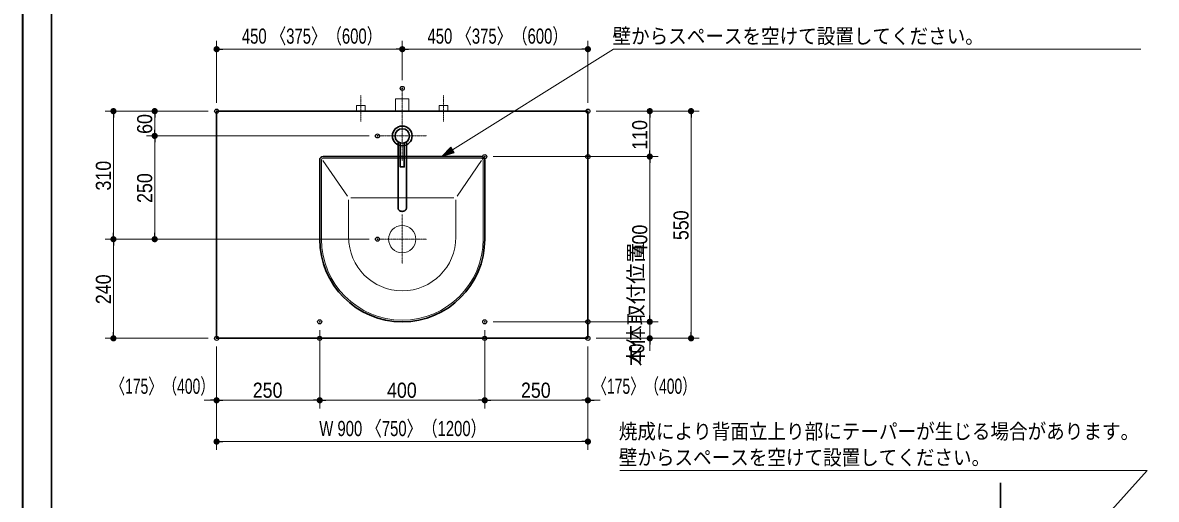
# Model space of a CAD drawing. Units: millimetres, scale not verified. Extents: x -6062 to 6062, y -3045 to 3045.
# Drawn here: x -5788 to -3040, y -810 to 344 of the extents above; entities that cross this region are included whole.
import ezdxf
from ezdxf.enums import TextEntityAlignment as Align

# ---------------------------------------------------------------- set-up
doc = ezdxf.new("R2010")
doc.units = ezdxf.units.MM
doc.header["$LTSCALE"] = 20
doc.header["$PDMODE"] = 32
doc.header["$PDSIZE"] = 10
doc.linetypes.add('USER2', pattern=[2.91, 1.76, -0.4, 0.35, -0.4])
for name, color, linetype, lineweight in [('0-0_5ボウル・キャビネット', 7, 'Continuous', 15), ('0-1_4給排水', 7, 'Continuous', 30), ('0-2_2寸法-1', 7, 'Continuous', 15), ('0-3_0', 7, 'Continuous', 25), ('0-5_1図面枠', 7, 'Continuous', 20), ('0-6_2寸法-2', 7, 'Continuous', 15), ('0-8_2寸法-3', 7, 'Continuous', 15)]:
    doc.layers.add(name, color=color, linetype=linetype, lineweight=lineweight)
doc.layers.add('0-4_Defpoints', color=7, linetype='Continuous')
doc.styles.add('ＭＳ Ｐゴシック', font='')
doc.styles.get('ＭＳ Ｐゴシック').set_extended_font_data('MS PGothic')

# ---------------------------------------------------------------- blocks, each defined once
blk = doc.blocks.new('グループ')
at = {"layer": '0-0_5ボウル・キャビネット', "lineweight": 30}
for p, q in [((-65600, 240), (-65600, -3600)), ((-57760, 400), (-65440, 400)), ((-57600, -3600), (-57600, 240))]:
    blk.add_line(p, q, dxfattribs=at)
at = {"layer": '0-0_5ボウル・キャビネット'}
for p, q in [((-65520, 240), (-65520, -3600)), ((-64256.7, -1517.6), (-65444.1, 209.6)), ((-57760, 320), (-65440, 320)), ((-58943.3, -1517.6), (-57755.9, 209.6)), ((-57680, -3600), (-57680, 240)), ((-64100, -1600), (-59100, -1600)), ((-64200, -1700), (-64200, -3500)), ((-59000, -1700), (-59000, -3500))]:
    blk.add_line(p, q, dxfattribs=at)
at = {"layer": '0-0_5ボウル・キャビネット', "lineweight": 30}
for centre, radius, start, end in [((-65440, 240), 160, 90, 180), ((-57760, 240), 160, 0, 90), ((-61600, -3600), 4000, 180, 0)]:
    blk.add_arc(centre, radius, start, end, dxfattribs=at)
at = {"layer": '0-0_5ボウル・キャビネット'}
for centre, radius, start, end in [((-65440, 240), 80, 90, 180), ((-57760, 240), 80, 0, 90), ((-61600, -3600), 3920, 180, 0), ((-61600, -3500), 2600, 180, 0)]:
    blk.add_arc(centre, radius, start, end, dxfattribs=at)
blk = doc.blocks.new('グループ-3')
at = {"layer": '0-0_5ボウル・キャビネット', "linetype": 'USER2'}
for p, q in [((-61600, -2400), (-61600, -4800)), ((-62800, -3600), (-60400, -3600))]:
    blk.add_line(p, q, dxfattribs=at)
at = {"layer": '0-0_5ボウル・キャビネット'}
blk.add_circle((-61600, -3600), 660, dxfattribs=at)
blk = doc.blocks.new('グループ-4')
at = {"layer": '0-1_4給排水', "linetype": 'USER2', "lineweight": 15}
blk.add_line((-61600, 2100), (-61600, 3700), dxfattribs=at)
at = {"layer": '0-1_4給排水', "lineweight": 15}
blk.add_lwpolyline([(-61920, 2600), (-61920, 3200), (-61280, 3200), (-61280, 2600)], dxfattribs=at)
blk = doc.blocks.new('止水栓_平面_W100')
at = {"layer": '0-1_4給排水', "linetype": 'USER2', "lineweight": 15}
for p, q in [((-2000, -500), (-2000, 780)), ((2000, -500), (2000, 780))]:
    blk.add_line(p, q, dxfattribs=at)
at = {"layer": '0-1_4給排水', "lineweight": 15}
for points in [[(-2210, 0), (-2210, 280), (-1790, 280), (-1790, 0)], [(1790, 0), (1790, 280), (2210, 280), (2210, 0)]]:
    blk.add_lwpolyline(points, dxfattribs=at)
blk = doc.blocks.new('グループ-7')
at = {"layer": '0-1_4給排水', "linetype": 'USER2', "lineweight": 15}
for p, q in [((-61600, 2600), (-61600, 200)), ((-62800, 1400), (-60400, 1400))]:
    blk.add_line(p, q, dxfattribs=at)
at = {"layer": '0-1_4給排水'}
for points in [[(-61800, 1112.8), (-61800, -2100), (-61799.2, -2113.8), (-61796.7, -2127.9), (-61792.3, -2142.2), (-61786, -2156.4), (-61777.7, -2170.4), (-61767.4, -2183.8), (-61755.3, -2196.6), (-61741.4, -2208.3), (-61726.1, -2218.9), (-61709.4, -2228.2), (-61691.9, -2236.1), (-61673.6, -2242.5), (-61655, -2247.3), (-61636.4, -2250.7), (-61618, -2252.6), (-61600, -2253.2), (-61582, -2252.6), (-61563.6, -2250.7), (-61545, -2247.3), (-61526.4, -2242.5), (-61508.1, -2236.1), (-61490.6, -2228.2), (-61473.9, -2218.9), (-61458.6, -2208.3), (-61444.7, -2196.6), (-61432.6, -2183.8), (-61422.3, -2170.4), (-61414, -2156.4), (-61407.7, -2142.2), (-61403.3, -2127.9), (-61400.8, -2113.8), (-61400, -2100), (-61400, 1112.8)], [(-61700, 1064.6), (-61700, -100), (-61500, -100), (-61500, 1064.6)]]:
    blk.add_lwpolyline(points, dxfattribs=at)
for radius in [480, 350]:
    blk.add_circle((-61600, 1400), radius, dxfattribs=at)
blk = doc.blocks.new('グループ-12')
at = {"layer": '0-5_1図面枠', "lineweight": 35}
blk.add_lwpolyline([(-80000, 55400), (80000, 55400), (80000, -55400), (-80000, -55400)], close=True, dxfattribs=at)
blk = doc.blocks.new('図面枠')
at = {"layer": '0-5_1図面枠'}
blk.add_blockref('グループ-12', (0, 0), dxfattribs=at)
blk = doc.blocks.new('_Dot')
at = {"layer": '0-3_0'}
blk.add_line((-10, 0), (-20, 0), dxfattribs=at)
for points in [[(0, 0), (-10, 0), (-9.92, 1.25)], [(0, 0), (-9.92, -1.25), (-10, 0)], [(0, 0), (-9.92, 1.25), (-9.69, 2.49)], [(0, 0), (-9.69, -2.49), (-9.92, -1.25)], [(0, 0), (-9.69, 2.49), (-9.3, 3.68)], [(0, 0), (-9.3, -3.68), (-9.69, -2.49)], [(0, 0), (-9.3, 3.68), (-8.76, 4.82)], [(0, 0), (-8.76, -4.82), (-9.3, -3.68)], [(0, 0), (-8.76, 4.82), (-8.09, 5.88)], [(0, 0), (-8.09, -5.88), (-8.76, -4.82)], [(0, 0), (-8.09, 5.88), (-7.29, 6.85)], [(0, 0), (-7.29, -6.85), (-8.09, -5.88)], [(0, 0), (-7.29, 6.85), (-6.37, 7.71)], [(0, 0), (-6.37, -7.71), (-7.29, -6.85)], [(0, 0), (-6.37, 7.71), (-5.36, 8.44)], [(0, 0), (-5.36, -8.44), (-6.37, -7.71)], [(0, 0), (-5.36, 8.44), (-4.26, 9.05)], [(0, 0), (-4.26, -9.05), (-5.36, -8.44)], [(0, 0), (-4.26, 9.05), (-3.09, 9.51)], [(0, 0), (-3.09, -9.51), (-4.26, -9.05)], [(0, 0), (-3.09, 9.51), (-1.87, 9.82)], [(0, 0), (-1.87, -9.82), (-3.09, -9.51)], [(0, 0), (-1.87, 9.82), (-0.63, 9.98)], [(0, 0), (-0.63, -9.98), (-1.87, -9.82)], [(0, 0), (-0.63, 9.98), (0.63, 9.98)], [(0, 0), (0.63, -9.98), (-0.63, -9.98)], [(0, 0), (0.63, 9.98), (1.87, 9.82)], [(0, 0), (1.87, 9.82), (3.09, 9.51)], [(0, 0), (3.09, 9.51), (4.26, 9.05)], [(0, 0), (4.26, 9.05), (5.36, 8.44)], [(0, 0), (5.36, 8.44), (6.37, 7.71)], [(0, 0), (6.37, 7.71), (7.29, 6.85)], [(0, 0), (7.29, 6.85), (8.09, 5.88)], [(0, 0), (8.09, 5.88), (8.76, 4.82)], [(0, 0), (8.76, 4.82), (9.3, 3.68)], [(0, 0), (9.3, 3.68), (9.69, 2.49)], [(0, 0), (9.69, 2.49), (9.92, 1.25)], [(0, 0), (9.92, 1.25), (10, 0)], [(0, 0), (1.87, -9.82), (0.63, -9.98)], [(0, 0), (3.09, -9.51), (1.87, -9.82)], [(0, 0), (4.26, -9.05), (3.09, -9.51)], [(0, 0), (5.36, -8.44), (4.26, -9.05)], [(0, 0), (6.37, -7.71), (5.36, -8.44)], [(0, 0), (7.29, -6.85), (6.37, -7.71)], [(0, 0), (8.09, -5.88), (7.29, -6.85)], [(0, 0), (8.76, -4.82), (8.09, -5.88)], [(0, 0), (9.3, -3.68), (8.76, -4.82)], [(0, 0), (9.69, -2.49), (9.3, -3.68)], [(0, 0), (9.92, -1.25), (9.69, -2.49)], [(0, 0), (10, 0), (9.92, -1.25)]]:
    blk.add_solid(points, dxfattribs=at)

msp = doc.modelspace()

# ---------------------------------------------------------------- linework, layer by layer
at = {"layer": '0-0_5ボウル・キャビネット', "lineweight": 30}
msp.add_lwpolyline([(-5317.5, 130), (-4417.5, 130), (-4417.5, -420), (-5317.5, -420)], close=True, dxfattribs=at)
msp.add_lwpolyline([(-4067.5, -2020), (-3417.5, -2020), (-3417.5, -770)], dxfattribs=at)
at = {"layer": '0-2_2寸法-1'}
for p, q in [((-5317.5, 150), (-5317.5, 300)), ((-4882.51, 280), (-5302.49, 280)), ((-4867.5, 205), (-4867.5, 300)), ((-4867.5, 205), (-4867.5, 300)), ((-4852.49, 280), (-4432.51, 280)), ((-4417.5, 150), (-4417.5, 300)), ((-5487.5, 130), (-5587.5, 130)), ((-5567.5, -164.99), (-5567.5, 114.99)), ((-5337.5, 130), (-5487.5, 130)), ((-5467.5, 85.01), (-5467.5, 114.99)), ((-4397.5, 130), (-4247.5, 130)), ((-4267.5, 35.01), (-4267.5, 114.99)), ((-4247.5, 130), (-4147.5, 130)), ((-4167.5, -404.99), (-4167.5, 114.99)), ((-4947.5, 70), (-5487.5, 70)), ((-4947.5, 70), (-5487.5, 70)), ((-5467.5, 54.99), (-5467.5, -164.99)), ((-4647.5, 20), (-4247.5, 20)), ((-4397.5, 20), (-4247.5, 20)), ((-4267.5, 4.99), (-4267.5, -364.99)), ((-5487.5, -180), (-5587.5, -180)), ((-5487.5, -180), (-5587.5, -180)), ((-4947.5, -180), (-5487.5, -180)), ((-5567.5, -195.01), (-5567.5, -404.99)), ((-4647.5, -380), (-4247.5, -380)), ((-5067.5, -400), (-5067.5, -590)), ((-4667.5, -400), (-4667.5, -590)), ((-5337.5, -420), (-5587.5, -420)), ((-4247.5, -420), (-4147.5, -420)), ((-5317.5, -440), (-5317.5, -590)), ((-5067.5, -440), (-5067.5, -590)), ((-4667.5, -440), (-4667.5, -590)), ((-4417.5, -440), (-4417.5, -590)), ((-5082.51, -570), (-5302.49, -570)), ((-4682.51, -570), (-5052.49, -570)), ((-4652.49, -570), (-4432.51, -570)), ((-5317.5, -590), (-5317.5, -690)), ((-4417.5, -590), (-4417.5, -690)), ((-4432.51, -670), (-5302.49, -670))]:
    msp.add_line(p, q, dxfattribs=at)
at = {"layer": '0-4_Defpoints'}
for p in [(-5317.5, 280), (-4417.5, 280), (-4867.5, 185), (-5567.5, 130), (-5467.5, 130), (-5317.5, 130), (-5317.5, 130), (-4417.5, 130), (-4417.5, 130), (-4267.5, 130), (-4267.5, 130), (-4167.5, 130), (-4927.5, 70), (-4667.5, 20), (-4417.5, 20), (-5467.5, -180), (-4927.5, -180), (-5067.5, -380), (-4667.5, -380), (-4417.5, -380), (-4267.5, -380), (-4267.5, -380), (-5567.5, -420), (-5317.5, -420), (-5317.5, -420), (-5067.5, -420), (-4667.5, -420), (-4667.5, -420), (-4417.5, -420), (-4417.5, -420), (-4267.5, -420), (-5317.5, -570), (-5317.5, -570), (-5067.5, -570), (-4417.5, -570), (-4417.5, -570), (-4417.5, -570), (-5317.5, -670)]:
    msp.add_point(p, dxfattribs=at)
at = {"layer": '0-5_1図面枠', "lineweight": 30}
msp.add_line((-5717.5, 1750), (-5717.5, -2420), dxfattribs=at)
at = {"layer": '0-6_2寸法-2'}
for p, q in [((-4267.5, -364.99), (-4267.5, -349.99)), ((-4397.5, -380), (-4247.5, -380)), ((-4267.5, -420), (-4267.5, -380)), ((-4397.5, -420), (-4247.5, -420)), ((-4267.5, -435.01), (-4267.5, -450.01)), ((-5317.5, -440), (-5317.5, -590)), ((-5067.5, -440), (-5067.5, -590)), ((-4667.5, -440), (-4667.5, -590)), ((-4417.5, -440), (-4417.5, -590)), ((-5332.51, -570), (-5347.51, -570)), ((-5067.5, -570), (-5317.5, -570)), ((-5052.49, -570), (-5037.49, -570)), ((-4682.51, -570), (-4697.51, -570)), ((-4667.5, -570), (-4417.5, -570)), ((-4402.49, -570), (-4387.49, -570))]:
    msp.add_line(p, q, dxfattribs=at)
at = {"layer": '0-8_2寸法-3'}
for points in [[(-4771.5, 20), (-4355.41, 280), (-3077.28, 280)], [(-3527.5, -1257), (-3061.99, -740), (-4340.12, -740)]]:
    msp.add_lwpolyline(points, dxfattribs=at)
at = {"layer": '0-8_2寸法-3', "lineweight": 5}
msp.add_lwpolyline([(-4741.32, 29.23), (-4771.5, 20), (-4749.98, 43.08)], close=True, dxfattribs=at)
at = {"layer": '0-8_2寸法-3'}
msp.add_solid([(-4741.32, 29.23), (-4749.98, 43.08), (-4771.5, 20)], dxfattribs=at)

# ---------------------------------------------------------------- block references
at = {"layer": '0-0_5ボウル・キャビネット', "xscale": 0.05, "yscale": 0.05}
for name in ['グループ', 'グループ-3']:
    msp.add_blockref(name, (-1787.5, 0), dxfattribs=at)
at = {"layer": '0-1_4給排水', "xscale": 0.05, "yscale": 0.05}
for name, p in [('止水栓_平面_W100', (-4867.5, 130)), ('グループ-4', (-1787.5, 0)), ('グループ-7', (-1787.5, 0))]:
    msp.add_blockref(name, p, dxfattribs=at)
at = {"layer": '0-2_2寸法-1', "xscale": 0.7503418, "yscale": 0.7503418}
for p, rotation in [((-5317.5, 280), 180), ((-4867.5, 280), 180), ((-5567.5, 130), 90), ((-5467.5, 130), 90), ((-4267.5, 130), 90), ((-4167.5, 130), 90), ((-5467.5, 70), 270), ((-5467.5, 70), 90), ((-4267.5, 20), 270), ((-4267.5, 20), 90), ((-5567.5, -180), 270), ((-5567.5, -180), 90), ((-5467.5, -180), 270), ((-4267.5, -380), 270), ((-5567.5, -420), 270), ((-4167.5, -420), 270), ((-5317.5, -570), 180), ((-5067.5, -570), 180), ((-4667.5, -570), 180), ((-5317.5, -670), 180)]:
    msp.add_blockref('_Dot', p, dxfattribs=dict(at, rotation=rotation))
for p in [(-4867.5, 280), (-4417.5, 280), (-5067.5, -570), (-4667.5, -570), (-4417.5, -570), (-4417.5, -670)]:
    msp.add_blockref('_Dot', p, dxfattribs=at)
at = {"layer": '0-5_1図面枠', "xscale": 0.05, "yscale": 0.05}
msp.add_blockref('図面枠', (-1787.5, 0), dxfattribs=at)
at = {"layer": '0-6_2寸法-2', "xscale": 0.7503418, "yscale": 0.7503418}
for p, rotation in [((-4267.5, -380), 270), ((-4267.5, -420), 90), ((-5067.5, -570), 180), ((-4417.5, -570), 180)]:
    msp.add_blockref('_Dot', p, dxfattribs=dict(at, rotation=rotation))
for p in [(-5317.5, -570), (-4667.5, -570)]:
    msp.add_blockref('_Dot', p, dxfattribs=at)

# ---------------------------------------------------------------- texts
at = {"layer": '0-2_2寸法-1', "style": 'ＭＳ Ｐゴシック'}
for s, height, width, p in [('450 〈375〉（600）', 36.66, 0.75, (-5256.19, 282.35)), ('450 〈375〉（600）', 36.66, 0.75, (-4806.19, 282.35)), ('250', 36.66, 0.9, (-5229.78, -574.96)), ('400', 36.66, 0.9, (-4904.39, -574.96)), ('250', 36.66, 0.9, (-4579.78, -574.96)), ('W 900 〈750〉（1200）', 36.69, 0.75, (-5068.55, -667.65))]:
    msp.add_text(s, height=height, dxfattribs=dict(at, width=width)).set_placement(p, align=Align.BOTTOM_LEFT)
at = {"layer": '0-2_2寸法-1', "style": 'ＭＳ Ｐゴシック', "width": 0.9}
for s, p in [('60', (-5462.54, 74.92)), ('110', (-4262.54, 36.39)), ('310', (-5562.54, -62.28)), ('250', (-5462.54, -92.28)), ('550', (-4162.54, -182.28)), ('400', (-4262.54, -216.89)), ('240', (-5562.54, -337.28))]:
    msp.add_text(s, height=36.66, rotation=90, dxfattribs=at).set_placement(p, align=Align.BOTTOM_LEFT)
at = {"layer": '0-6_2寸法-2', "style": 'ＭＳ Ｐゴシック'}
msp.add_text('本体取付位置', height=36.66, rotation=90, dxfattribs=at).set_placement((-4272.19, -488.14), align=Align.BOTTOM_LEFT)
at = {"layer": '0-6_2寸法-2', "style": 'ＭＳ Ｐゴシック', "width": 0.9}
msp.add_text('40', height=36.66, rotation=90, dxfattribs=at).set_placement((-4269.98, -480.59), align=Align.BOTTOM_LEFT)
at = {"layer": '0-6_2寸法-2', "style": 'ＭＳ Ｐゴシック', "width": 0.7}
for p in [(-5574.2, -565.31), (-4406.16, -565.31)]:
    msp.add_text('〈175〉（400）', height=36.69, dxfattribs=at).set_placement(p, align=Align.BOTTOM_LEFT)
at = {"layer": '0-8_2寸法-3', "style": 'ＭＳ Ｐゴシック', "width": 0.9}
for s, height, p in [('壁からスペースを空けて設置してください。', 36.66, (-4357.92, 282.38)), ('焼成により背面立上り部にテーパーが生じる場合があります。', 36.69, (-4342.62, -674.59)), ('壁からスペースを空けて設置してください。', 36.66, (-4342.62, -737.62))]:
    msp.add_text(s, height=height, dxfattribs=at).set_placement(p, align=Align.BOTTOM_LEFT)

doc.saveas('drawing.dxf')
